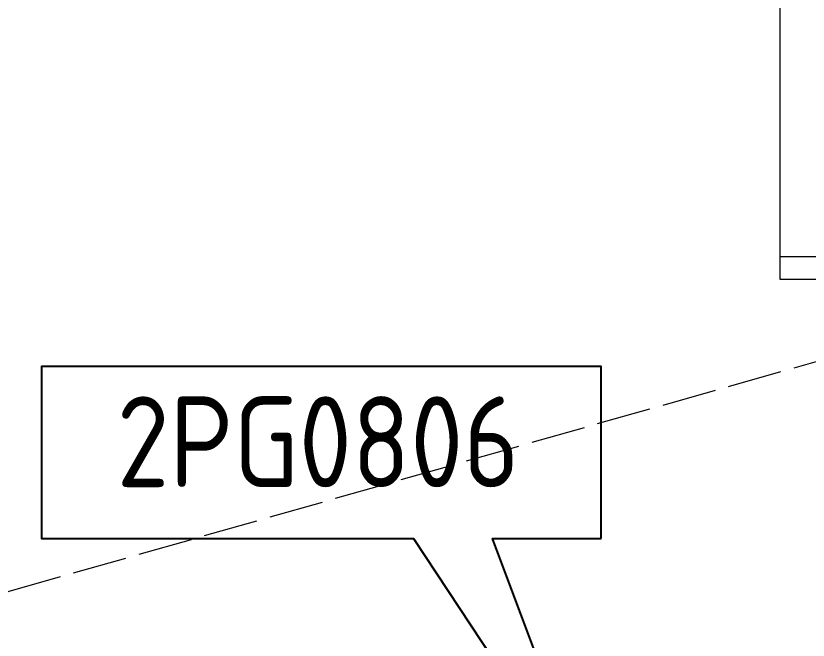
# Model space of a CAD drawing. Header units: millimetres. Extents: x 163705 to 1616509, y 81827 to 302547.
# Drawn here: x 193945 to 195690, y 151364 to 152740 of the extents above; entities that cross this region are included whole.
import ezdxf
from ezdxf.enums import TextEntityAlignment as Align

# ---------------------------------------------------------------- set-up
doc = ezdxf.new("R2010")
doc.units = ezdxf.units.MM
doc.header["$LTSCALE"] = 10
doc.linetypes.add('ACAD_ISO02W100', pattern=[15, 12, -3])
for name, color, linetype, lineweight in [('1-护栏', 4, 'Continuous', 18), ('1-文本', 4, 'Continuous', 0), ('1-虚线', 8, 'ACAD_ISO02W100', 0), ('1-钢构', 6, 'Continuous', 0)]:
    doc.layers.add(name, color=color, linetype=linetype, lineweight=lineweight)
doc.styles.add('HZ', font='gbenor.shx', dxfattribs={"bigfont": 'gbcbig.shx'})

# ---------------------------------------------------------------- blocks, each defined once
blk = doc.blocks.new('*U487')
at = {"layer": '1-护栏'}
h = blk.add_hatch(dxfattribs=at)
h.set_pattern_fill('ANSI31', color=256, scale=50, angle=315)
h.set_pattern_definition([(0, (-900, 161.77), (4e-14, 158.75), [])])
h.paths.add_polyline_path([(800, 0), (0, 0), (0, 3000), (800, 3000)])
blk.add_line((750, 3000), (750, 0), dxfattribs=at)
at = {"layer": '1-钢构'}
blk.add_lwpolyline([(800, 0), (0, 0), (0, 3000), (800, 3000)], close=True, dxfattribs=at)
blk = doc.blocks.new('A$C1db492d9')
blk.add_lwpolyline([(3206.1, 7928), (3206.1, 8307.5), (1974, 8307.5), (1974, 7928), (2792.9, 7928), (3195.4, 7318.7), (2966.9, 7928), (3206.1, 7928)])
at = {"layer": '1-文本', "style": 'HZ'}
blk.add_text('2PG0806', height=200, dxfattribs=at).set_placement((3026.2, 8041.4), align=Align.RIGHT)

msp = doc.modelspace()

# ---------------------------------------------------------------- linework, layer by layer
at = {"layer": '1-虚线'}
msp.add_line((193639.414, 151388.724), (198113.224, 152663.868), dxfattribs=at)

# ---------------------------------------------------------------- block references
msp.add_blockref('A$C1db492d9', (192027.833, 143659.632))
at = {"xscale": -1, "rotation": 90}
msp.add_blockref('*U487', (198627.833, 152959.631), dxfattribs=at)

doc.saveas('drawing.dxf')
